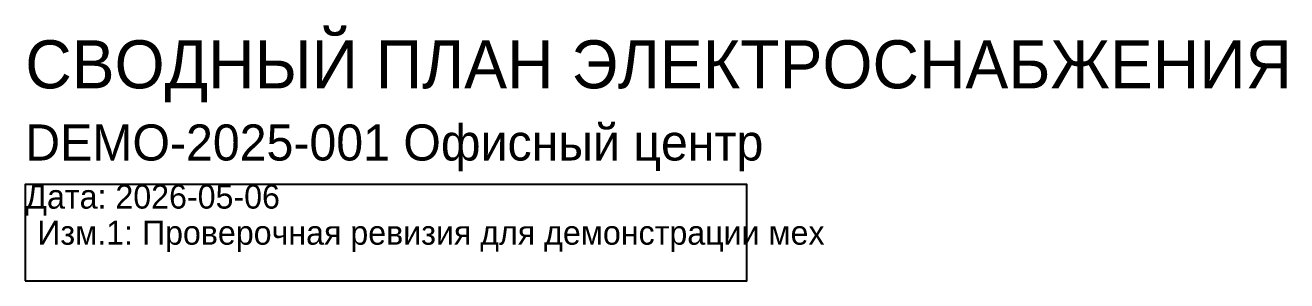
# Model space of a CAD drawing. Header units: millimetres. Extents: x 0 to 5245, y -4000 to 1452.
# Drawn here: x 0 to 5245, y -4000 to -2937 of the extents above; entities that cross this region are included whole.
import ezdxf

# ---------------------------------------------------------------- set-up
doc = ezdxf.new("R2010")
doc.units = ezdxf.units.MM
doc.layers.add('CHANGES', color=6, linetype='Continuous')
doc.layers.add('LABELS', color=7, linetype='Continuous')

msp = doc.modelspace()

# ---------------------------------------------------------------- linework, layer by layer
at = {"layer": 'CHANGES'}
msp.add_lwpolyline([(0, -4000), (3000, -4000), (3000, -3600), (0, -3600), (0, -4000)], dxfattribs=at)

# ---------------------------------------------------------------- texts
msp.add_text('Изм.1: Проверочная ревизия для демонстрации мех', height=100, dxfattribs=at).set_placement((50, -3850))
at = {"layer": 'LABELS'}
for s, height, p in [('СВОДНЫЙ ПЛАН ЭЛЕКТРОСНАБЖЕНИЯ', 200, (0, -3200)), ('DEMO-2025-001 Офисный центр', 150, (0, -3500)), ('Дата: 2026-05-06', 100, (0, -3700))]:
    msp.add_text(s, height=height, dxfattribs=at).set_placement(p)

doc.saveas('drawing.dxf')
